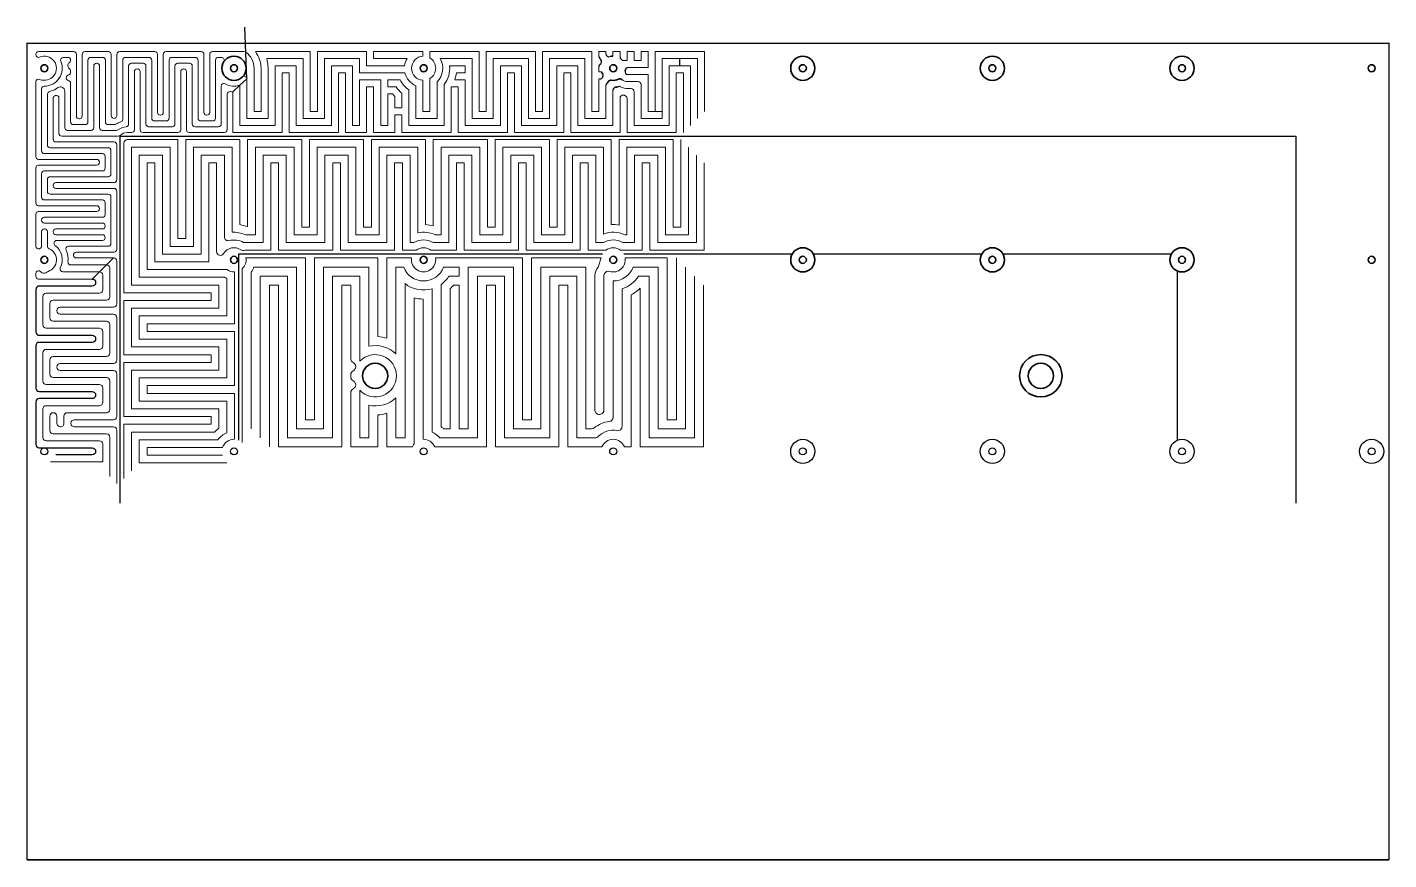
# Model space of a CAD drawing. Header units: millimetres. Extents: x -5937 to 68925, y -3068 to 5300.
# Drawn here: x 46842 to 48192, y 652 to 1478 of the extents above; entities that cross this region are included whole.
import ezdxf

# ---------------------------------------------------------------- set-up
doc = ezdxf.new("R2010")
doc.units = ezdxf.units.MM
doc.header["$LTSCALE"] = 7
doc.layers.add('参照', color=6, linetype='Continuous', lineweight=9)

msp = doc.modelspace()

# ---------------------------------------------------------------- linework, layer by layer
msp.add_line((47489.304, 1439.555), (47489.304, 1446.534))
at = {"color": 5}
msp.add_lwpolyline([(47046.134, 1413.543), (47053.113, 1420.271), (47060.092, 1426.4), (47058.052, 1477.7)], dxfattribs=at)
for points in [[(48192.221, 1462.09), (48192.221, 652.013), (46842.221, 652.013), (46842.221, 1462.09)], [(46842.221, 1462.013), (48192.221, 1462.013)], [(46934.476, 1005.818), (46934.476, 1369.757), (48099.965, 1369.757), (48099.965, 1005.818)], [(47412.651, 1252.694), (47051.539, 1252.694), (47051.539, 1068.197)], [(47600.651, 1252.694), (47433.791, 1252.694)], [(47788.651, 1252.694), (47621.791, 1252.694)], [(47976.651, 1252.694), (47809.791, 1252.694)], [(47982.902, 1068.197), (47982.902, 1235.817)], [(46842.221, 652.09), (48192.221, 652.09)]]:
    msp.add_lwpolyline(points)
msp.add_lwpolyline([(46927.687, 1248.937), (46906.75, 1228, -0.41421356), (46910.05, 1224.7), (46910.05, 1224.321, -0.41421356), (46906.75, 1221.021), (46854.021, 1221.021, 0.41421356), (46850.721, 1217.721), (46850.721, 1175.467, 0.41421356), (46854.021, 1172.167), (46906.75, 1172.167, -0.41421356), (46910.05, 1168.867), (46910.05, 1168.488, -0.41421356), (46906.75, 1165.188), (46854.021, 1165.188, 0.41421356), (46850.721, 1161.888), (46850.721, 1119.635, 0.41421356), (46854.021, 1116.335), (46906.75, 1116.335, -0.41421356), (46910.05, 1113.035), (46910.05, 1112.656, -0.41421356), (46906.75, 1109.356), (46854.021, 1109.356, 0.41421356), (46850.721, 1106.056), (46850.721, 1063.802, 0.41421356), (46854.021, 1060.502), (46906.75, 1060.502, -0.41421356), (46910.05, 1057.202), (46910.05, 1056.901, -0.41421356), (46906.75, 1053.601), (46870.714, 1053.601)], format="xyb", dxfattribs=at)
at = {"linetype": 'Continuous', "lineweight": 35}
for centre in [(47047.221, 1437.013), (47611.221, 1437.013), (47799.221, 1437.013), (47987.221, 1437.013), (47611.221, 1247.013), (47799.221, 1247.013), (47987.221, 1247.013)]:
    msp.add_circle(centre, 12, dxfattribs=at)
at = {"color": 7, "linetype": 'Continuous', "lineweight": 35}
for centre, radius in [((46859.221, 1437.013), 3.5), ((47047.221, 1437.013), 3.5), ((47235.221, 1437.013), 3.5), ((47423.221, 1437.013), 3.5), ((47611.221, 1437.013), 3.5), ((47799.221, 1437.013), 3.5), ((47987.221, 1437.013), 3.5), ((48175.221, 1437.013), 3.5), ((46859.221, 1247.013), 3.5), ((47047.221, 1247.013), 3.5), ((47235.221, 1247.013), 3.5), ((47423.221, 1247.013), 3.5), ((47611.221, 1247.013), 3.5), ((47799.221, 1247.013), 3.5), ((47987.221, 1247.013), 3.5), ((48175.221, 1247.013), 3.5), ((47847.221, 1132.013), 21), ((47847.221, 1132.013), 12.5)]:
    msp.add_circle(centre, radius, dxfattribs=at)
at = {"color": 20, "linetype": 'Continuous', "lineweight": 35}
msp.add_circle((47187.221, 1132.013), 12.5, dxfattribs=at)
for centre, radius in [((47611.221, 1057.013), 11.99), ((47799.221, 1057.013), 11.99), ((47987.221, 1057.013), 11.99), ((48175.221, 1057.013), 11.99), ((46859.221, 1057.013), 3.49), ((47047.221, 1057.013), 3.49), ((47235.221, 1057.013), 3.49), ((47423.221, 1057.013), 3.49), ((47611.221, 1057.013), 3.49), ((47799.221, 1057.013), 3.49), ((47987.221, 1057.013), 3.49), ((48175.221, 1057.013), 3.49)]:
    msp.add_circle(centre, radius)
for centre, radius, start, end in [((47412.045, 1448.959), 3, 180, 228.273979), ((47408.052, 1444.481), 3, 32.284957, 48.273979), ((47408.735, 1443.502), 3, 303.479943, 37.558012), ((47419.024, 1451.414), 9.979, 212.284957, 217.558012), ((47419.024, 1451.414), 3, 180, 286.24567), ((47432.982, 1448.402), 3, 180, 229.399221), ((47412.045, 1438.498), 3, 123.479943, 180), ((47410.212, 1429.544), 3, 270, 29.861543), ((47437.866, 1433.769), 3, 167.509901, 270), ((47438.049, 1434.748), 3, 90, 171.315095), ((47419.024, 1420.015), 3, 132.761816, 180), ((47410.212, 1429.544), 9.979, 312.761816, 325.496337), ((47426.003, 1415.211), 3, 97.273608, 180), ((47429.105, 1415.836), 3, 63.963422, 105.529508)]:
    msp.add_arc(centre, radius, start, end)
at = {"linetype": 'Continuous', "lineweight": 35}
for radius, start, end in [(12, 91.037537, 106.24567), (12, 40.003742, 49.399221), (12, 196.905502, 209.861543), (12, 347.509901, 351.315095), (12, 261.131132, 296.240312), (18.979, 277.273608, 285.529508)]:
    msp.add_arc((47423.221, 1437.013), radius, start, end, dxfattribs=at)
at = {"lineweight": 35}
for centre, start, end in [((47420.908, 1422.192), 81.131132, 145.496337), ((47429.853, 1423.559), 51.875107, 116.240312)]:
    msp.add_arc(centre, 3, start, end, dxfattribs=at)
at = {"layer": '参照', "color": 1}
for p, q in [((47122.904, 1453.513), (47068.391, 1453.513)), ((47122.904, 1394.184), (47122.904, 1453.513)), ((47178.736, 1453.513), (47129.883, 1453.513)), ((47129.883, 1453.513), (47129.883, 1394.184)), ((47178.736, 1439.555), (47178.736, 1453.513)), ((47234.569, 1453.513), (47185.715, 1453.513)), ((47185.715, 1453.513), (47185.715, 1446.534)), ((47185.715, 1446.534), (47218.802, 1446.534)), ((47234.569, 1448.995), (47234.569, 1453.513)), ((47290.401, 1453.513), (47241.548, 1453.513)), ((47241.548, 1453.513), (47241.548, 1447.209)), ((47290.401, 1394.184), (47290.401, 1453.513)), ((47346.234, 1453.513), (47297.38, 1453.513)), ((47297.38, 1453.513), (47297.38, 1394.184)), ((47346.234, 1394.184), (47346.234, 1453.513)), ((47402.066, 1453.513), (47353.213, 1453.513)), ((47353.213, 1453.513), (47353.213, 1394.184)), ((47402.066, 1394.184), (47402.066, 1453.513)), ((47409.045, 1453.513), (47409.045, 1448.959)), ((47409.045, 1453.513), (47416.024, 1453.513)), ((47423.003, 1453.513), (47429.982, 1453.513)), ((47436.961, 1453.513), (47443.94, 1453.513)), ((47450.92, 1453.513), (47457.899, 1453.513)), ((47457.899, 1437.748), (47457.899, 1453.513)), ((47464.878, 1394.184), (47464.878, 1453.513)), ((47464.878, 1453.513), (47513.731, 1453.513)), ((47513.731, 1453.513), (47513.731, 1394.184)), ((47216.413, 1439.555), (47178.736, 1439.555)), ((47409.045, 1438.498), (47409.045, 1433.523)), ((47234.569, 1394.184), (47234.569, 1425.031)), ((47241.548, 1426.816), (47241.548, 1394.184)), ((47409.045, 1426.544), (47409.045, 1394.184)), ((47457.899, 1394.184), (47457.899, 1430.769)), ((47129.883, 1394.184), (47122.904, 1394.184)), ((47241.548, 1394.184), (47234.569, 1394.184)), ((47297.38, 1394.184), (47290.401, 1394.184)), ((47353.213, 1394.184), (47346.234, 1394.184)), ((47409.045, 1394.184), (47402.066, 1394.184)), ((47471.857, 1394.184), (47457.899, 1394.184))]:
    msp.add_line(p, q, dxfattribs=at)
at = {"layer": '参照', "color": 2}
for p, q in [((47079.666, 1446.534), (47115.925, 1446.534)), ((47115.925, 1446.534), (47115.925, 1387.205)), ((47136.862, 1387.205), (47136.862, 1446.534)), ((47136.862, 1446.534), (47171.757, 1446.534)), ((47171.757, 1446.534), (47171.757, 1432.576)), ((47251.639, 1446.534), (47283.422, 1446.534)), ((47283.422, 1446.534), (47283.422, 1387.205)), ((47304.359, 1387.205), (47304.359, 1446.534)), ((47304.359, 1446.534), (47339.255, 1446.534)), ((47339.255, 1446.534), (47339.255, 1387.205)), ((47360.192, 1387.205), (47360.192, 1446.534)), ((47360.192, 1446.534), (47395.087, 1446.534)), ((47395.087, 1446.534), (47395.087, 1387.205)), ((47416.024, 1451.414), (47416.024, 1453.513)), ((47432.413, 1444.727), (47436.961, 1444.727)), ((47443.94, 1444.727), (47450.92, 1444.727)), ((47450.92, 1453.513), (47450.92, 1444.727)), ((47471.857, 1387.205), (47471.857, 1446.534)), ((47471.857, 1446.534), (47506.752, 1446.534)), ((47506.752, 1446.534), (47506.752, 1387.205)), ((47171.757, 1432.576), (47216.767, 1432.576)), ((47438.049, 1437.748), (47457.899, 1437.748)), ((47171.757, 1425.597), (47171.757, 1380.226)), ((47227.59, 1419.635), (47227.59, 1387.205)), ((47248.527, 1387.205), (47248.527, 1423.48)), ((47416.024, 1387.205), (47416.024, 1420.015)), ((47450.92, 1420.79), (47450.92, 1387.205)), ((47115.925, 1387.205), (47136.862, 1387.205)), ((47227.59, 1387.205), (47248.527, 1387.205)), ((47283.422, 1387.205), (47304.359, 1387.205)), ((47339.255, 1387.205), (47360.192, 1387.205)), ((47395.087, 1387.205), (47416.024, 1387.205)), ((47450.92, 1387.205), (47471.857, 1387.205))]:
    msp.add_line(p, q, dxfattribs=at)
at = {"layer": '参照', "color": 3}
for p, q in [((47423.003, 1453.513), (47423.003, 1449.011)), ((47108.946, 1439.555), (47087.93, 1439.555)), ((47108.946, 1380.226), (47108.946, 1439.555)), ((47164.778, 1439.555), (47143.841, 1439.555)), ((47143.841, 1439.555), (47143.841, 1380.226)), ((47164.778, 1380.226), (47164.778, 1439.555)), ((47276.443, 1439.555), (47261.054, 1439.555)), ((47267.858, 1432.576), (47276.443, 1432.576)), ((47276.443, 1432.576), (47276.443, 1439.555)), ((47332.276, 1439.555), (47311.338, 1439.555)), ((47311.338, 1439.555), (47311.338, 1380.226)), ((47332.276, 1380.226), (47332.276, 1439.555)), ((47388.108, 1439.555), (47367.171, 1439.555)), ((47367.171, 1439.555), (47367.171, 1380.226)), ((47388.108, 1380.226), (47388.108, 1439.555)), ((47411.739, 1433.523), (47409.045, 1433.523)), ((47499.773, 1439.555), (47478.836, 1439.555)), ((47478.836, 1439.555), (47478.836, 1380.226)), ((47499.773, 1380.226), (47499.773, 1439.555)), ((47192.694, 1425.597), (47171.757, 1425.597)), ((47192.694, 1425.597), (47192.694, 1380.226)), ((47211.908, 1425.597), (47199.673, 1425.597)), ((47199.673, 1425.597), (47199.673, 1418.618)), ((47199.673, 1418.618), (47207.899, 1418.618)), ((47255.506, 1420.816), (47255.506, 1380.226)), ((47276.443, 1425.597), (47266.116, 1425.597)), ((47276.443, 1380.226), (47276.443, 1425.597)), ((47410.212, 1426.544), (47409.045, 1426.544)), ((47457.899, 1430.769), (47437.866, 1430.769)), ((47204.408, 1411.638), (47199.673, 1411.638)), ((47199.673, 1411.638), (47199.673, 1380.226)), ((47206.653, 1397.68), (47206.653, 1409.135)), ((47213.632, 1412.138), (47213.632, 1397.68)), ((47220.611, 1380.226), (47220.611, 1415.556)), ((47423.003, 1415.211), (47423.003, 1380.226)), ((47440.94, 1416.811), (47437.866, 1416.811)), ((47440.94, 1416.811), (47437.866, 1416.811)), ((47443.94, 1380.226), (47443.94, 1413.811)), ((47206.653, 1397.68), (47213.632, 1397.68)), ((47143.841, 1380.226), (47108.946, 1380.226)), ((47171.757, 1380.226), (47164.778, 1380.226)), ((47199.673, 1380.226), (47192.694, 1380.226)), ((47255.506, 1380.226), (47220.611, 1380.226)), ((47311.338, 1380.226), (47276.443, 1380.226)), ((47367.171, 1380.226), (47332.276, 1380.226)), ((47423.003, 1380.226), (47388.108, 1380.226)), ((47478.836, 1380.226), (47443.94, 1380.226))]:
    msp.add_line(p, q, dxfattribs=at)
at = {"layer": '参照'}
for p, q in [((47429.982, 1448.402), (47429.982, 1453.513)), ((47436.961, 1444.727), (47436.961, 1453.513)), ((47443.94, 1444.727), (47443.94, 1453.513)), ((47094.988, 1373.247), (47094.988, 1432.576)), ((47094.988, 1432.576), (47101.967, 1432.576)), ((47101.967, 1432.576), (47101.967, 1373.247)), ((47150.82, 1373.247), (47150.82, 1432.576)), ((47150.82, 1432.576), (47157.799, 1432.576)), ((47157.799, 1432.576), (47157.799, 1373.247)), ((47318.317, 1373.247), (47318.317, 1432.576)), ((47318.317, 1432.576), (47325.296, 1432.576)), ((47325.296, 1432.576), (47325.296, 1373.247)), ((47374.15, 1373.247), (47374.15, 1432.576)), ((47374.15, 1432.576), (47381.129, 1432.576)), ((47381.129, 1432.576), (47381.129, 1373.247)), ((47485.815, 1373.247), (47485.815, 1432.576)), ((47485.815, 1432.576), (47492.794, 1432.576)), ((47492.794, 1432.576), (47492.794, 1373.247)), ((47178.736, 1373.247), (47178.736, 1418.618)), ((47178.736, 1418.618), (47185.715, 1418.618)), ((47185.715, 1418.618), (47185.715, 1373.247)), ((47262.485, 1373.247), (47262.485, 1418.618)), ((47262.485, 1418.618), (47269.464, 1418.618)), ((47269.464, 1418.618), (47269.464, 1373.247)), ((47046.134, 1413.543), (47046.134, 1373.247)), ((47429.982, 1373.247), (47429.982, 1407.278)), ((47436.961, 1407.116), (47436.961, 1373.247)), ((47206.653, 1373.247), (47206.653, 1390.701)), ((47206.653, 1390.701), (47213.632, 1390.701)), ((47213.632, 1390.701), (47213.632, 1373.247)), ((47046.134, 1373.247), (47094.988, 1373.247)), ((47101.967, 1373.247), (47150.82, 1373.247)), ((47157.799, 1373.247), (47178.736, 1373.247)), ((47185.715, 1373.247), (47206.653, 1373.247)), ((47213.632, 1373.247), (47262.485, 1373.247)), ((47269.464, 1373.247), (47318.317, 1373.247)), ((47325.296, 1373.247), (47374.15, 1373.247)), ((47381.129, 1373.247), (47429.982, 1373.247)), ((47436.961, 1373.247), (47485.815, 1373.247))]:
    msp.add_line(p, q, dxfattribs=at)
at = {"layer": '参照', "color": 1}
for points in [[(47059.035, 1452.983, 0.16072979), (47057.428, 1453.513), (47025.844, 1453.513, 0.41421356), (47023.144, 1450.813), (47023.144, 1393.189, -0.41421356), (47020.444, 1390.489), (47020.097, 1390.489, -0.41421356), (47017.397, 1393.189), (47017.397, 1450.813, 0.41421356), (47014.697, 1453.513), (46979.865, 1453.513, 0.41421356), (46977.165, 1450.813), (46977.165, 1393.189, -0.41421356), (46974.465, 1390.489), (46974.117, 1390.489, -0.41421356), (46971.417, 1393.189), (46971.417, 1450.813, 0.41421356), (46968.717, 1453.513), (46933.885, 1453.513, 0.41421356), (46931.185, 1450.813), (46931.185, 1390.183, -0.28903648), (46929.648, 1387.746, 0.00315513), (46929.331, 1387.593, -0.55566858), (46925.438, 1390.014), (46925.438, 1450.813, 0.41421356), (46922.738, 1453.513), (46899.4, 1453.513, 0.41421356), (46896.7, 1450.813), (46896.7, 1389.576, -0.41421356), (46894, 1386.876), (46893.653, 1386.876, -0.41421356), (46890.953, 1389.576), (46890.953, 1450.813, 0.41421356), (46888.253, 1453.513), (46853.421, 1453.513, 0.41421356), (46850.721, 1450.813), (46850.721, 1450.52, 0.53866095), (46854.486, 1448.039, -1.51768746), (46854.486, 1425.986, 0.53866095), (46850.721, 1423.505), (46850.721, 1349.344, 0.41421356), (46853.421, 1346.644), (46911.044, 1346.644, -0.41421356), (46913.744, 1343.944), (46913.744, 1343.596, -0.41421356), (46911.044, 1340.896), (46853.421, 1340.896, 0.41421356), (46850.721, 1338.196), (46850.721, 1303.364, 0.41421356), (46853.421, 1300.664), (46911.044, 1300.664, -0.41421356), (46913.744, 1297.964), (46913.744, 1297.617, -0.41421356), (46911.044, 1294.917), (46853.421, 1294.917, 0.41421356), (46850.721, 1292.217), (46850.721, 1260.52, 0.53866095), (46854.486, 1258.039, -0.00639655), (46854.77, 1258.157, 0.30681651), (46856.468, 1260.664), (46856.468, 1274.974, -0.41421356), (46859.168, 1277.674), (46859.515, 1277.674, -0.41421356), (46862.215, 1274.974), (46862.215, 1260.565, 0.30194946), (46863.869, 1258.076, -0.69738732), (46862.857, 1235.577, 0.14385821), (46861.595, 1234.726, -0.22346302), (46859.515, 1233.747), (46858.2, 1233.747, -0.24539158), (46855.984, 1234.904, 0.1466747), (46854.77, 1235.869, -0.00639655), (46854.486, 1235.986, 0.53866095), (46850.721, 1233.505), (46850.721, 1230.7, 0.41421356), (46853.421, 1228), (46906.75, 1228)], [(46937.966, 1030.199), (46937.966, 1083.904), (47024.687, 1083.904), (47024.687, 1091.577), (46937.966, 1091.577), (46937.966, 1145.282), (47024.687, 1145.282), (47024.687, 1152.955), (46937.966, 1152.955), (46937.966, 1206.66), (47024.687, 1206.66), (47024.687, 1214.333), (46937.966, 1214.333), (46937.966, 1362.568, -0.41421356), (46941.666, 1366.268), (46991.671, 1366.268), (46991.671, 1268.038), (46999.344, 1268.038), (46999.344, 1366.268), (47053.049, 1366.268), (47053.049, 1281.896, -0.05658995), (47060.722, 1279.701), (47060.722, 1366.268), (47114.427, 1366.268), (47114.427, 1279.547), (47122.1, 1279.547), (47122.1, 1366.268), (47175.805, 1366.268), (47175.805, 1279.547), (47183.478, 1279.547), (47183.478, 1366.268), (47237.183, 1366.268), (47237.183, 1281.968, -0.05573592), (47244.856, 1280.671), (47244.856, 1366.268), (47298.561, 1366.268), (47298.561, 1279.547), (47306.234, 1279.547), (47306.234, 1366.268), (47359.939, 1366.268), (47359.939, 1279.547), (47367.612, 1279.547), (47367.612, 1366.268), (47421.317, 1366.268), (47421.317, 1281.978, -0.05502635), (47428.99, 1281.551), (47428.99, 1366.268), (47482.695, 1366.268), (47482.695, 1279.547), (47490.368, 1279.547), (47490.368, 1366.268)], [(47405.12, 1231.445, -0.17418358), (47408.154, 1239.89), (47411.363, 1248.858), (47342.347, 1248.858), (47342.347, 1088.4), (47333.379, 1088.4), (47333.379, 1248.858), (47247.078, 1248.858, -1.16763261), (47223.363, 1248.858), (47198.861, 1248.858), (47198.861, 1169.172, 0.05878941), (47189.894, 1170.861), (47189.894, 1248.858), (47127.118, 1248.858), (47127.118, 1088.4), (47118.151, 1088.4), (47118.151, 1248.858), (47059.078, 1248.858, -0.24948184), (47055.376, 1238.21), (47055.376, 1065.802)], [(47405.122, 1231.683), (47405.122, 1097.949, 0.5129773), (47410.796, 1093.875, -0.00224319), (47411.127, 1093.985, 0.32437431), (47414.09, 1098.072), (47414.09, 1231.445, -0.50534608), (47419.664, 1235.552, 0.55478007), (47435.078, 1248.858), (47476.865, 1248.858), (47476.865, 1088.4), (47485.833, 1088.4), (47485.833, 1248.858)]]:
    msp.add_lwpolyline(points, format="xyb", dxfattribs=at)
at = {"layer": '参照', "color": 2}
for points in [[(46917.029, 1046.544), (46917.029, 1064.181, 0.41421356), (46913.729, 1067.481), (46861, 1067.481, -0.41421356), (46857.7, 1070.781), (46857.7, 1099.077, -0.41421356), (46861, 1102.377), (46913.729, 1102.377, 0.41421356), (46917.029, 1105.677), (46917.029, 1120.014, 0.41421356), (46913.729, 1123.314), (46861, 1123.314, -0.41421356), (46857.7, 1126.614), (46857.7, 1154.909, -0.41421356), (46861, 1158.209), (46913.729, 1158.209, 0.41421356), (46917.029, 1161.509), (46917.029, 1175.846, 0.41421356), (46913.729, 1179.146), (46861, 1179.146, -0.41421356), (46857.7, 1182.446), (46857.7, 1210.742, -0.41421356), (46861, 1214.042), (46913.729, 1214.042, 0.41421356), (46917.029, 1217.342), (46917.029, 1231.679, 0.41421356), (46913.729, 1234.979), (46877.416, 1234.979, -0.5609277), (46875.014, 1238.911, 0.3678652), (46869.746, 1261.305, -0.72407981), (46871.347, 1266.179), (46916.792, 1266.179, 0.41421356), (46919.492, 1268.879), (46919.492, 1269.227, 0.41421356), (46916.792, 1271.927), (46870.663, 1271.927, -0.41421356), (46867.963, 1274.627), (46867.963, 1274.974, -0.41421356), (46870.663, 1277.674), (46916.792, 1277.674, 0.41421356), (46919.492, 1280.374), (46919.492, 1280.722, 0.41421356), (46916.792, 1283.422), (46859.168, 1283.422, -0.41421356), (46856.468, 1286.122), (46856.468, 1286.469, -0.41421356), (46859.168, 1289.169), (46916.792, 1289.169, 0.41421356), (46919.492, 1291.869), (46919.492, 1303.711, 0.41421356), (46916.792, 1306.411), (46859.168, 1306.411, -0.41421356), (46856.468, 1309.111), (46856.468, 1332.449, -0.41421356), (46859.168, 1335.149), (46916.792, 1335.149, 0.41421356), (46919.492, 1337.849), (46919.492, 1349.691, 0.41421356), (46916.792, 1352.391), (46859.168, 1352.391, -0.41421356), (46856.468, 1355.091), (46856.468, 1416.565, -0.41496654), (46859.175, 1419.265, 0.53922952), (46875.534, 1444.002, -0.53840044), (46878.016, 1447.765), (46882.505, 1447.765, -0.41421356), (46885.205, 1445.065), (46885.205, 1444.715, -0.26594112), (46883.873, 1442.387, 0.29739171), (46882.559, 1439.745, -0.01048741), (46882.653, 1438.764, 0.24006463), (46883.925, 1436.669, -0.25988071), (46885.205, 1434.372), (46885.205, 1433.215, -0.34442885), (46883.158, 1430.595, 0.24858815), (46881.276, 1428.907, -0.00520483), (46881.102, 1428.449, 0.46365564), (46883.061, 1424.823, -0.35474231), (46885.205, 1422.181), (46885.205, 1383.828, 0.41421356), (46887.905, 1381.128), (46899.748, 1381.128, 0.41421356), (46902.448, 1383.828), (46902.448, 1445.065, -0.41421356), (46905.148, 1447.765), (46916.99, 1447.765, -0.41421356), (46919.69, 1445.065), (46919.69, 1383.828, 0.41421356), (46922.39, 1381.128), (46928.781, 1381.128, 0.13705669), (46930.181, 1381.519, -0.06036921), (46935.04, 1383.714, 0.32782741), (46936.932, 1386.291), (46936.932, 1445.065, -0.41421356), (46939.632, 1447.765), (46962.97, 1447.765, -0.41421356), (46965.67, 1445.065), (46965.67, 1387.442, 0.41421356), (46968.37, 1384.742), (46980.212, 1384.742, 0.41421356), (46982.912, 1387.442), (46982.912, 1445.065, -0.41421356), (46985.612, 1447.765), (47008.949, 1447.765, -0.41421356), (47011.649, 1445.065), (47011.649, 1387.442, 0.41421356), (47014.349, 1384.742), (47026.192, 1384.742, 0.41421356), (47028.892, 1387.442), (47028.892, 1445.065, -0.41421356), (47031.592, 1447.765), (47034.922, 1447.765, -0.59621228), (47037.181, 1443.586, 0.89253888), (47055.524, 1428.349, -0.66053694), (47060.092, 1426.4)], [(47498.04, 1358.595), (47498.04, 1271.875), (47475.023, 1271.875), (47475.023, 1358.595), (47436.662, 1358.595), (47436.662, 1271.875), (47434.605, 1271.875, 0.19937696), (47413.645, 1272.626), (47413.645, 1358.595), (47375.284, 1358.595), (47375.284, 1271.875), (47352.267, 1271.875), (47352.267, 1358.595), (47313.906, 1358.595), (47313.906, 1271.875), (47290.889, 1271.875), (47290.889, 1358.595), (47252.528, 1358.595), (47252.528, 1271.875), (47246.595, 1271.875, 0.16123685), (47229.511, 1273.75), (47229.511, 1358.595), (47191.15, 1358.595), (47191.15, 1271.875), (47168.133, 1271.875), (47168.133, 1358.595), (47129.772, 1358.595), (47129.772, 1271.875), (47106.755, 1271.875), (47106.755, 1358.595), (47068.394, 1358.595), (47068.394, 1271.875), (47058.605, 1271.875, 0.12486543), (47045.377, 1274.295), (47045.377, 1358.595), (47007.016, 1358.595), (47007.016, 1260.366), (46983.999, 1260.366), (46983.999, 1358.595), (46945.638, 1358.595), (46945.638, 1222.005), (47032.359, 1222.005), (47032.359, 1198.988), (46945.638, 1198.988), (46945.638, 1160.627), (47032.359, 1160.627), (47032.359, 1137.61), (46945.638, 1137.61), (46945.638, 1099.249), (47032.359, 1099.249), (47032.359, 1079.948, 0.05402417), (47027.791, 1076.232), (46945.638, 1076.232), (46945.638, 1037.871)], [(47064.343, 1079.432), (47064.343, 1234.907, 0.06731074), (47066.944, 1239.89), (47109.183, 1239.89), (47109.183, 1079.432), (47136.086, 1079.432), (47136.086, 1239.89), (47180.926, 1239.89), (47180.926, 1161.314, -0.24732956), (47207.829, 1153.772), (47207.829, 1239.89), (47215.497, 1239.89, 0.70203179), (47254.943, 1239.888), (47270.604, 1239.888), (47270.604, 1230.918), (47260.466, 1230.918, -0.09556671), (47252.669, 1222.682), (47252.669, 1081.33, -0.02544121), (47255.048, 1079.432), (47261.636, 1079.432), (47261.636, 1218.444, 0.03115707), (47264.982, 1221.948), (47270.604, 1221.948), (47270.604, 1079.432), (47279.572, 1079.432), (47279.572, 1239.89), (47324.411, 1239.89), (47324.411, 1079.432), (47351.315, 1079.432), (47351.315, 1239.89), (47396.154, 1239.89), (47396.154, 1079.432), (47401.826, 1079.432, 0.17041321), (47404.514, 1080.376, -0.13695233), (47419.319, 1086.687, 0.37641765), (47423.058, 1090.95), (47423.058, 1226.043, 0.31811926), (47442.944, 1239.89), (47467.897, 1239.89), (47467.897, 1079.432), (47494.801, 1079.432), (47494.801, 1239.89)]]:
    msp.add_lwpolyline(points, format="xyb", dxfattribs=at)
at = {"layer": '参照', "color": 3}
for points in [[(47053.113, 1420.271, -0.21366551), (47038.643, 1421.473, 0.570801), (47034.639, 1419.109), (47034.639, 1381.694, -0.41421356), (47031.939, 1378.994), (47008.602, 1378.994, -0.41421356), (47005.902, 1381.694), (47005.902, 1439.318, 0.41421356), (47003.202, 1442.018), (46991.36, 1442.018, 0.41421356), (46988.66, 1439.318), (46988.66, 1381.694, -0.41421356), (46985.96, 1378.994), (46962.622, 1378.994, -0.41421356), (46959.922, 1381.694), (46959.922, 1439.318, 0.41421356), (46957.222, 1442.018), (46945.38, 1442.018, 0.41421356), (46942.68, 1439.318), (46942.68, 1381.62, -0.38859403), (46940.218, 1378.93, 0.13494112), (46932.058, 1375.891, -0.15747759), (46930.478, 1375.381), (46916.643, 1375.381, -0.41421356), (46913.943, 1378.081), (46913.943, 1439.318, 0.41421356), (46911.243, 1442.018), (46910.895, 1442.018, 0.41421356), (46908.195, 1439.318), (46908.195, 1378.081, -0.41421356), (46905.495, 1375.381), (46882.158, 1375.381, -0.41421356), (46879.458, 1378.081), (46879.458, 1414.241, 0.60673639), (46872.692, 1417.764, -0.08648228), (46865.387, 1414.342, 0.33840466), (46862.215, 1410.192), (46862.215, 1360.839, 0.41421356), (46864.915, 1358.139), (46922.539, 1358.139, -0.41421356), (46925.239, 1355.439), (46925.239, 1332.101, -0.41421356), (46922.539, 1329.401), (46864.915, 1329.401, 0.41421356), (46862.215, 1326.701), (46862.215, 1314.859, 0.41421356), (46864.915, 1312.159), (46922.539, 1312.159, -0.41421356), (46925.239, 1309.459), (46925.239, 1263.132, -0.41421356), (46922.539, 1260.432), (46883.128, 1260.432, 0.5438018), (46880.664, 1256.627, -0.12857605), (46882.625, 1244.901, 0.44082824), (46885.315, 1241.958), (46920.708, 1241.958, -0.41421356), (46924.008, 1238.658), (46924.008, 1210.363, -0.41421356), (46920.708, 1207.063), (46867.979, 1207.063, 0.41421356), (46864.679, 1203.763), (46864.679, 1189.425, 0.41421356), (46867.979, 1186.125), (46920.708, 1186.125, -0.41421356), (46924.008, 1182.825), (46924.008, 1154.53, -0.41421356), (46920.708, 1151.23), (46867.979, 1151.23, 0.41421356), (46864.679, 1147.93), (46864.679, 1133.593, 0.41421356), (46867.979, 1130.293), (46920.708, 1130.293, -0.41421356), (46924.008, 1126.993), (46924.008, 1098.698, -0.41421356), (46920.708, 1095.398), (46881.937, 1095.398, 0.41421356), (46878.637, 1092.098), (46878.637, 1084.739, -0.55775251), (46873.859, 1081.789, 0.00293632), (46873.515, 1081.959, -0.28707662), (46871.658, 1084.927), (46871.658, 1092.098, 0.41421356), (46868.358, 1095.398), (46867.979, 1095.398, 0.41421356), (46864.679, 1092.098), (46864.679, 1077.76, 0.41421356), (46867.979, 1074.46), (46920.708, 1074.46, -0.41421356), (46924.008, 1071.16), (46924.008, 1032.193)], [(47447.92, 1423.79), (47437.866, 1423.79, -0.16790287), (47431.705, 1425.919)], [(47413.654, 1264.202), (47405.973, 1264.202), (47405.973, 1350.923), (47382.956, 1350.923), (47382.956, 1264.202), (47344.595, 1264.202), (47344.595, 1350.923), (47321.578, 1350.923), (47321.578, 1264.202), (47283.217, 1264.202), (47283.217, 1350.923), (47260.2, 1350.923), (47260.2, 1264.202), (47244.782, 1264.202, 0.25941543), (47225.659, 1264.202), (47221.839, 1264.202), (47221.839, 1350.923), (47198.822, 1350.923), (47198.822, 1264.202), (47160.461, 1264.202), (47160.461, 1350.923), (47137.444, 1350.923), (47137.444, 1264.202), (47099.083, 1264.202), (47099.083, 1350.923), (47076.066, 1350.923), (47076.066, 1264.202), (47056.787, 1264.202, 0.19214169), (47042.326, 1266.066, -0.48993805), (47037.705, 1269.65), (47037.705, 1350.923), (47014.688, 1350.923), (47014.688, 1252.694), (46976.327, 1252.694), (46976.327, 1350.923), (46953.31, 1350.923), (46953.31, 1229.677), (47037.926, 1229.677, 0.02949965), (47040.031, 1228.704), (47040.031, 1191.316), (46953.31, 1191.316), (46953.31, 1168.299), (47040.031, 1168.299), (47040.031, 1129.938), (46953.31, 1129.938), (46953.31, 1106.921), (47040.031, 1106.921), (47040.031, 1075.311, 0.14312123), (47031.31, 1068.56), (46953.31, 1068.56), (46953.31, 1045.543), (47040.031, 1045.543)], [(47505.712, 1350.923), (47505.712, 1264.202), (47467.351, 1264.202), (47467.351, 1350.923), (47444.334, 1350.923), (47444.334, 1264.202), (47432.787, 1264.202, 0.25966219), (47413.645, 1264.197)], [(47073.311, 1070.465), (47073.311, 1230.922), (47100.215, 1230.922), (47100.215, 1070.465), (47145.054, 1070.465), (47145.054, 1230.922), (47171.958, 1230.922), (47171.958, 1146.437, -2.51408202), (47171.958, 1117.589), (47171.958, 1070.465), (47180.926, 1070.465), (47180.926, 1102.711, 0.24732956), (47207.829, 1110.253), (47207.829, 1070.465), (47216.797, 1070.465), (47216.797, 1223.412, 0.24206675), (47243.701, 1218.299), (47243.701, 1076.18, -0.11485562), (47251.294, 1070.465), (47288.54, 1070.465), (47288.54, 1230.922), (47315.444, 1230.922), (47315.444, 1070.465), (47360.283, 1070.465), (47360.283, 1230.922), (47387.187, 1230.922), (47387.187, 1070.465), (47405.251, 1070.465, 0.20049968), (47408.31, 1071.743, -0.2475864), (47426.959, 1077.636, 0.4677652), (47432.026, 1081.867), (47432.026, 1218.397, 0.17807097), (47448.469, 1230.922), (47458.929, 1230.922), (47458.929, 1070.465), (47503.769, 1070.465), (47503.769, 1230.922)]]:
    msp.add_lwpolyline(points, format="xyb", dxfattribs=at)
at = {"layer": '参照'}
for points in [[(47046.134, 1413.543, -0.02804369), (47043.513, 1413.812, 0.46139665), (47040.387, 1411.146), (47040.387, 1375.947, -0.41421356), (47037.687, 1373.247), (47002.855, 1373.247, -0.41421356), (47000.155, 1375.947), (47000.155, 1433.57, 0.41421356), (46997.455, 1436.27), (46997.107, 1436.27, 0.41421356), (46994.407, 1433.57), (46994.407, 1375.947, -0.41421356), (46991.707, 1373.247), (46956.875, 1373.247, -0.41421356), (46954.175, 1375.947), (46954.175, 1433.57, 0.41421356), (46951.475, 1436.27), (46951.127, 1436.27, 0.41421356), (46948.427, 1433.57), (46948.427, 1375.947, -0.41421356), (46945.727, 1373.247), (46941.666, 1373.247, 0.1903923), (46934.366, 1370.363, -0.1903923), (46932.521, 1369.634), (46876.41, 1369.634, -0.41421356), (46873.71, 1372.334), (46873.71, 1407.326, 0.52980752), (46870.014, 1409.835, -0.00291933), (46869.696, 1409.711, 0.31055199), (46867.963, 1407.19), (46867.963, 1366.586, 0.41421356), (46870.663, 1363.886), (46928.287, 1363.886, -0.41421356), (46930.987, 1361.186), (46930.987, 1326.354, -0.41421356), (46928.287, 1323.654), (46870.663, 1323.654, 0.41421356), (46867.963, 1320.954), (46867.963, 1320.606, 0.41421356), (46870.663, 1317.906), (46928.287, 1317.906, -0.41421356), (46930.987, 1315.206), (46930.987, 1257.384, -0.41421356), (46928.287, 1254.684), (46890.781, 1254.684, 0.46075144), (46888.114, 1251.564, -0.00274998), (46888.163, 1251.246, 0.37228624), (46890.834, 1248.937), (46927.687, 1248.937, -0.41421356), (46930.987, 1245.637), (46930.987, 1203.383, -0.41421356), (46927.687, 1200.083), (46874.958, 1200.083, 0.41421356), (46871.658, 1196.783), (46871.658, 1196.404, 0.41421356), (46874.958, 1193.104), (46927.687, 1193.104, -0.41421356), (46930.987, 1189.804), (46930.987, 1147.551, -0.41421356), (46927.687, 1144.251), (46874.958, 1144.251, 0.41421356), (46871.658, 1140.951), (46871.658, 1140.572, 0.41421356), (46874.958, 1137.272), (46927.687, 1137.272, -0.41421356), (46930.987, 1133.972), (46930.987, 1091.719, -0.41421356), (46927.687, 1088.419), (46888.916, 1088.419, 0.41421356), (46885.616, 1085.119), (46885.616, 1084.739, 0.41421356), (46888.916, 1081.439), (46927.687, 1081.439, -0.41421356), (46930.987, 1078.139), (46930.987, 1025.214)], [(47040.106, 1237.349), (46960.982, 1237.349), (46960.982, 1343.251), (46968.655, 1343.251), (46968.655, 1245.022), (47022.36, 1245.022), (47022.36, 1343.251), (47030.033, 1343.251), (47030.033, 1255.048, 0.76190246), (47036.911, 1253.155, -0.43662696), (47054.126, 1256.826, 0.21136088), (47057.063, 1256.242, -0.0550495), (47059.676, 1256.53), (47083.738, 1256.53), (47083.738, 1343.251), (47091.411, 1343.251), (47091.411, 1256.53), (47145.116, 1256.53), (47145.116, 1343.251), (47152.789, 1343.251), (47152.789, 1256.53), (47206.494, 1256.53), (47206.494, 1343.251), (47214.167, 1343.251), (47214.167, 1256.53), (47227.912, 1256.53, -0.33968313), (47242.53, 1256.53), (47267.872, 1256.53), (47267.872, 1343.251), (47275.545, 1343.251), (47275.545, 1256.53), (47329.25, 1256.53), (47329.25, 1343.251), (47336.923, 1343.251), (47336.923, 1256.53), (47390.628, 1256.53), (47390.628, 1343.251), (47398.301, 1343.251), (47398.301, 1256.53), (47415.912, 1256.53, -0.33968313), (47430.53, 1256.53), (47452.006, 1256.53), (47452.006, 1343.251), (47459.679, 1343.251), (47459.679, 1256.53), (47513.384, 1256.53), (47513.384, 1343.251)], [(47040.031, 1237.405, 0.17233835), (47047.703, 1235.023), (47047.703, 1183.644), (46960.982, 1183.644), (46960.982, 1175.971), (47047.703, 1175.971), (47047.703, 1122.266), (46960.982, 1122.266), (46960.982, 1114.593), (47047.703, 1114.593), (47047.703, 1068.993, 0.33193715), (47035.874, 1060.888), (46960.982, 1060.888), (46960.982, 1053.215), (47035.848, 1053.215)], [(47082.279, 1061.497), (47082.279, 1221.954), (47091.247, 1221.954), (47091.247, 1061.497), (47154.022, 1061.497), (47154.022, 1221.954), (47162.99, 1221.954), (47162.99, 1148.949, 0.29072161), (47165.462, 1145.057, -0.39415093), (47167.643, 1139.609, 0.0038875), (47167.527, 1139.304, -0.19209318), (47165.392, 1136.938, 0.2858498), (47162.99, 1133.08), (47162.99, 1130.946, 0.2858498), (47165.392, 1127.087, -0.19209318), (47167.527, 1124.722, 0.0038875), (47167.643, 1124.416, -0.39415093), (47165.462, 1118.969, 0.29072161), (47162.99, 1115.077), (47162.99, 1061.497), (47189.894, 1061.497), (47189.894, 1093.165, 0.05878941), (47198.861, 1094.853), (47198.861, 1061.497), (47224.101, 1061.497, -0.06983198), (47225.765, 1064.384), (47225.765, 1209.269, 0.05829954), (47234.733, 1208.106), (47234.733, 1068.992, -0.31707293), (47246.34, 1061.497), (47297.508, 1061.497), (47297.508, 1221.954), (47306.476, 1221.954), (47306.476, 1061.497), (47369.251, 1061.497), (47369.251, 1221.954), (47378.219, 1221.954), (47378.219, 1061.497), (47412.101, 1061.497, -0.67499439), (47434.34, 1061.497), (47440.994, 1061.497), (47440.994, 1212.399, 0.07095198), (47449.962, 1218.748), (47449.962, 1061.497), (47512.737, 1061.497), (47512.737, 1221.954)]]:
    msp.add_lwpolyline(points, format="xyb", dxfattribs=at)
at = {"layer": '参照', "color": 3}
for points in [[(47088.009, 1436.992), (47088.009, 1380.226), (47053.113, 1380.226), (47053.113, 1420.271)], [(47212.012, 1425.597), (47211.908, 1425.597)]]:
    msp.add_lwpolyline(points, dxfattribs=at)
at = {"layer": '参照', "color": 2}
for points in [[(47081.029, 1436.999), (47081.029, 1387.205), (47060.092, 1387.205), (47060.092, 1426.4)], [(46917.029, 1046.622), (46865.202, 1046.622)]]:
    msp.add_lwpolyline(points, dxfattribs=at)
at = {"layer": '参照', "color": 1}
msp.add_lwpolyline([(47074.05, 1437.006), (47074.05, 1394.184), (47067.071, 1394.184), (47067.071, 1437.013)], dxfattribs=at)
at = {"layer": '参照'}
for points in [[(46976.344, 1343.251), (46976.327, 1343.251)], [(46976.344, 1335.579), (46976.327, 1335.579)], [(46976.344, 1327.906), (46976.327, 1327.906)], [(46976.344, 1320.234), (46976.327, 1320.234)], [(46976.344, 1312.562), (46976.327, 1312.562)], [(46976.344, 1304.89), (46976.327, 1304.89)]]:
    msp.add_lwpolyline(points, dxfattribs=at)
at = {"layer": '参照', "color": 1}
for centre, radius, start, end in [((47047.221, 1437.03), 19.851, 359.943488, 53.475831), ((47047.221, 1437.03), 26.83, 359.943488, 37.903519), ((47235.221, 1437.013), 18.979, 149.89043, 172.303185), ((47235.221, 1437.013), 12, 93.11386, 266.88614), ((47235.221, 1437.013), 12, 301.821034, 58.178966)]:
    msp.add_arc(centre, radius, start, end, dxfattribs=at)
at = {"layer": '参照', "color": 2}
for centre, radius, start, end in [((47047.221, 1437.03), 33.809, 359.943488, 16.325406), ((47235.221, 1437.013), 18.979, 314.515551, 30.10957), ((47235.221, 1437.013), 18.979, 193.520487, 246.292377)]:
    msp.add_arc(centre, radius, start, end, dxfattribs=at)
at = {"layer": '参照', "color": 3}
for centre, radius, start, end in [((47047.221, 1437.03), 40.788, 359.943488, 3.548299), ((47235.221, 1437.013), 25.958, 321.394799, 5.619557), ((47235.221, 1437.013), 32.937, 339.720123, 352.257789), ((47235.221, 1437.013), 32.937, 213.951866, 229.04542), ((47235.221, 1437.013), 25.958, 206.090753, 235.748386), ((47437.866, 1433.769), 16.958, 243.963422, 270), ((47235.221, 1437.013), 39.916, 219.47124, 224.29926), ((47437.866, 1433.769), 23.937, 259.555473, 261.666354), ((47440.94, 1413.811), 3, 360, 90)]:
    msp.add_arc(centre, radius, start, end, dxfattribs=at)
at = {"layer": '参照'}
for centre, start, end in [((47447.92, 1420.79), 360, 90), ((47432.982, 1407.278), 79.555473, 180), ((47433.961, 1407.116), 360, 81.666354)]:
    msp.add_arc(centre, 3, start, end, dxfattribs=at)

doc.saveas('drawing.dxf')
